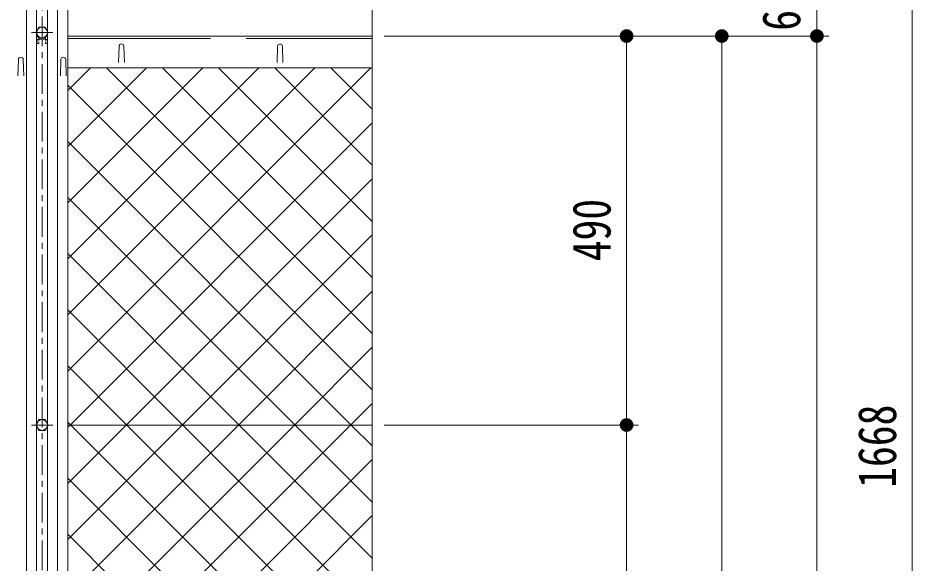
# Model space of a CAD drawing. Units: millimetres, scale not verified. Extents: x -4455 to 4455, y -3150 to 3150.
# Drawn here: x -1524 to -396, y 678 to 1365 of the extents above; entities that cross this region are included whole.
import ezdxf
from ezdxf.enums import TextEntityAlignment as Align

# ---------------------------------------------------------------- set-up
doc = ezdxf.new("R2010")
doc.units = ezdxf.units.MM
doc.header["$LTSCALE"] = 30
for name, pattern in [('DASHED', [7.5, 6, -1.5]), ('USER1', [2, 1.25, -0.25, 0.25, -0.25]), ('USER2', [1.125, 0.75, -0.125, 0.125, -0.125]), ('USER4', [0.1875, 0.125, -0.0625]), ('USER5', [4, 2.5, -0.5, 0.5, -0.5])]:
    doc.linetypes.add(name, pattern=pattern)
for name, color, linetype, lineweight in [('0-1_D-STR2', 2, 'Continuous', 13), ('0-2_D-STR-DIM', 4, 'Continuous', 13), ('0-3_D-BMK', 2, 'USER2', 13), ('0-4_D-STR1', 1, 'Continuous', 18), ('0-5_D-STR3', 3, 'Continuous', 13), ('0-7_8部品', 3, 'Continuous', 18), ('0-C_1部材', 3, 'Continuous', 18), ('0-E_SUNPOU', 1, 'Continuous', 18)]:
    doc.layers.add(name, color=color, linetype=linetype, lineweight=lineweight)
doc.styles.add('ＭＳ ゴシック', font='')
doc.styles.get('ＭＳ ゴシック').set_extended_font_data('MS Gothic')

# ---------------------------------------------------------------- blocks, each defined once
blk = doc.blocks.new('M1')
at = {"layer": '0-E_SUNPOU'}
blk.add_line((-7.5, 0), (-57.86, 0), dxfattribs=at)
for points in [[(0, 0), (-7.5, 0), (-7.44, 0.94)], [(0, 0), (-7.44, -0.94), (-7.5, 0)], [(0, 0), (-7.44, 0.94), (-7.26, 1.87)], [(0, 0), (-7.26, -1.87), (-7.44, -0.94)], [(0, 0), (-7.26, 1.87), (-6.97, 2.76)], [(0, 0), (-6.97, -2.76), (-7.26, -1.87)], [(0, 0), (-6.97, 2.76), (-6.57, 3.61)], [(0, 0), (-6.57, -3.61), (-6.97, -2.76)], [(0, 0), (-6.57, 3.61), (-6.07, 4.41)], [(0, 0), (-6.07, -4.41), (-6.57, -3.61)], [(0, 0), (-6.07, 4.41), (-5.47, 5.13)], [(0, 0), (-5.47, -5.13), (-6.07, -4.41)], [(0, 0), (-5.47, 5.13), (-4.78, 5.78)], [(0, 0), (-4.78, -5.78), (-5.47, -5.13)], [(0, 0), (-4.78, 5.78), (-4.02, 6.33)], [(0, 0), (-4.02, -6.33), (-4.78, -5.78)], [(0, 0), (-4.02, 6.33), (-3.19, 6.79)], [(0, 0), (-3.19, -6.79), (-4.02, -6.33)], [(0, 0), (-3.19, 6.79), (-2.32, 7.13)], [(0, 0), (-2.32, -7.13), (-3.19, -6.79)], [(0, 0), (-2.32, 7.13), (-1.41, 7.37)], [(0, 0), (-1.41, -7.37), (-2.32, -7.13)], [(0, 0), (-1.41, 7.37), (-0.47, 7.49)], [(0, 0), (-0.47, -7.49), (-1.41, -7.37)], [(0, 0), (-0.47, 7.49), (0.47, 7.49)], [(0, 0), (0.47, -7.49), (-0.47, -7.49)], [(0, 0), (0.47, 7.49), (1.41, 7.37)], [(0, 0), (1.41, 7.37), (2.32, 7.13)], [(0, 0), (2.32, 7.13), (3.19, 6.79)], [(0, 0), (3.19, 6.79), (4.02, 6.33)], [(0, 0), (4.02, 6.33), (4.78, 5.78)], [(0, 0), (4.78, 5.78), (5.47, 5.13)], [(0, 0), (5.47, 5.13), (6.07, 4.41)], [(0, 0), (6.07, 4.41), (6.57, 3.61)], [(0, 0), (6.57, 3.61), (6.97, 2.76)], [(0, 0), (6.97, 2.76), (7.26, 1.87)], [(0, 0), (7.26, 1.87), (7.44, 0.94)], [(0, 0), (7.44, 0.94), (7.5, 0)], [(0, 0), (1.41, -7.37), (0.47, -7.49)], [(0, 0), (2.32, -7.13), (1.41, -7.37)], [(0, 0), (3.19, -6.79), (2.32, -7.13)], [(0, 0), (4.02, -6.33), (3.19, -6.79)], [(0, 0), (4.78, -5.78), (4.02, -6.33)], [(0, 0), (5.47, -5.13), (4.78, -5.78)], [(0, 0), (6.07, -4.41), (5.47, -5.13)], [(0, 0), (6.57, -3.61), (6.07, -4.41)], [(0, 0), (6.97, -2.76), (6.57, -3.61)], [(0, 0), (7.26, -1.87), (6.97, -2.76)], [(0, 0), (7.44, -0.94), (7.26, -1.87)], [(0, 0), (7.5, 0), (7.44, -0.94)]]:
    blk.add_solid(points, dxfattribs=at)

msp = doc.modelspace()

# ---------------------------------------------------------------- linework, layer by layer
at = {"layer": '0-1_D-STR2'}
for p, q in [((-1460.74, 1273.41), (-1432.17, 1301.98)), ((-1460.74, 1202.7), (-1361.46, 1301.98)), ((-1460.74, 1131.99), (-1290.75, 1301.98)), ((-1460.74, 1061.28), (-1220.04, 1301.98)), ((-1460.74, 990.57), (-1149.32, 1301.98)), ((-1460.74, 919.86), (-1078.61, 1301.98)), ((-1077.08, 967.05), (-1412.02, 1301.98)), ((-1077.08, 1037.76), (-1341.31, 1301.98)), ((-1077.08, 1108.47), (-1270.6, 1301.98)), ((-1077.08, 1179.18), (-1199.89, 1301.98)), ((-1077.08, 1249.89), (-1129.17, 1301.98)), ((-1077.08, 896.34), (-1460.74, 1279.99)), ((-1457.9, 851.98), (-1077.08, 1232.81)), ((-1387.19, 851.98), (-1077.08, 1162.1)), ((-1174.15, 851.98), (-1460.74, 1138.57)), ((-1316.48, 851.98), (-1077.08, 1091.38)), ((-1244.86, 851.98), (-1460.74, 1067.86)), ((-1245.77, 851.98), (-1077.08, 1020.67)), ((-1315.57, 851.98), (-1460.74, 997.15)), ((-1175.06, 851.98), (-1077.08, 949.96)), ((-1104.35, 851.98), (-1077.08, 879.25)), ((-1460.74, 849.15), (-1457.9, 851.98)), ((-1460.74, 778.43), (-1387.19, 851.98)), ((-1460.74, 707.72), (-1316.48, 851.98)), ((-1460.74, 637.01), (-1245.77, 851.98)), ((-1460.74, 566.3), (-1175.06, 851.98)), ((-1460.74, 495.59), (-1104.35, 851.98)), ((-1077.08, 613.49), (-1315.57, 851.98)), ((-1077.08, 684.2), (-1244.86, 851.98)), ((-1077.08, 754.91), (-1174.15, 851.98)), ((-1460.74, 424.88), (-1077.08, 808.54)), ((-1077.08, 401.36), (-1460.74, 785.02)), ((-1452.93, 361.98), (-1077.08, 737.83)), ((-1108.41, 361.98), (-1460.74, 714.31))]:
    msp.add_line(p, q, dxfattribs=at)
at = {"layer": '0-1_D-STR2', "color": 7, "lineweight": 9}
msp.add_line((-1460.75, 851.98), (-1077.08, 851.98), dxfattribs=at)
at = {"layer": '0-1_D-STR2'}
for points in [[(-1077.08, 825.63), (-1103.44, 851.98), (-1460.74, 1209.28)], [(-1109.04, 574.74), (-1386.28, 851.98), (-1460.74, 926.44)], [(-1077.08, 472.07), (-1456.99, 851.98), (-1460.74, 855.73)]]:
    msp.add_lwpolyline(points, dxfattribs=at)
at = {"layer": '0-2_D-STR-DIM'}
msp.add_line((-1077.08, 1789.69), (-1077.08, 574.74), dxfattribs=at)
at = {"layer": '0-2_D-STR-DIM', "color": 1, "lineweight": 18}
for p, q in [((-396.23, 1775.62), (-396.23, -123.52)), ((-516.23, 1341.98), (-516.23, 1401.98)), ((-1062.08, 1341.98), (-621.23, 1341.98)), ((-1062.08, 1341.98), (-501.23, 1341.98)), ((-1062.08, 1341.98), (-501.23, 1341.98)), ((-1062.08, 1341.98), (-741.23, 1341.98)), ((-756.23, 886.48), (-756.23, 1307.48)), ((-636.23, -93.52), (-636.23, 1307.48)), ((-516.23, 1307.48), (-516.23, 1272.98)), ((-516.23, 1307.48), (-516.23, -123.52)), ((-1062.08, 851.98), (-741.23, 851.98)), ((-1062.08, 851.98), (-741.23, 851.98)), ((-756.23, 817.48), (-756.23, 396.48))]:
    msp.add_line(p, q, dxfattribs=at)
at = {"layer": '0-3_D-BMK', "linetype": 'USER1'}
msp.add_line((-1493.25, 1846.61), (-1493.25, -435.85), dxfattribs=at)
at = {"layer": '0-3_D-BMK', "linetype": 'USER5'}
msp.add_line((-1506.68, 1346.43), (-1479.8, 1346.43), dxfattribs=at)
at = {"layer": '0-4_D-STR1'}
for p, q in [((-1500.24, 1827.92), (-1500.25, -413.02)), ((-1486.24, 1827.92), (-1486.25, -413.02)), ((-1512.72, 1810.12), (-1512.73, -413.02)), ((-1473.74, 1810.12), (-1473.75, -413.02)), ((-1460.74, 1810.12), (-1460.75, -413.02)), ((-1460.75, 1341.98), (-1077.08, 1341.98)), ((-1397, 1308.48), (-1396.25, 1328.98)), ((-1389.5, 1308.48), (-1390.25, 1328.98)), ((-1523.75, 1291.83), (-1523, 1312.33)), ((-1516.25, 1291.83), (-1517, 1312.33)), ((-1470.22, 1291.83), (-1469.47, 1312.33)), ((-1462.72, 1291.83), (-1463.47, 1312.33)), ((-1460.75, 1301.98), (-1077.08, 1301.98))]:
    msp.add_line(p, q, dxfattribs=at)
at = {"layer": '0-4_D-STR1', "linetype": 'DASHED'}
msp.add_line((-1460.75, 1338.98), (-1077.08, 1338.98), dxfattribs=at)
at = {"layer": '0-4_D-STR1'}
for centre in [(-1393.25, 1328.98), (-1520, 1312.33), (-1466.47, 1312.33)]:
    msp.add_arc(centre, 3, 0, 180, dxfattribs=at)
at = {"layer": '0-5_D-STR3', "color": 1, "linetype": 'USER4'}
for p, q in [((-1499.5, 1343.68), (-1499.5, 1332.75)), ((-1498.67, 1342.25), (-1499.5, 1342.25)), ((-1487.82, 1342.25), (-1487, 1342.25)), ((-1487, 1343.68), (-1487, 1332.75)), ((-1497.5, 1337.75), (-1499.5, 1337.75)), ((-1497.5, 1337.98), (-1489, 1337.98)), ((-1489, 1340.22), (-1489, 1332.75)), ((-1489, 1337.75), (-1487, 1337.75)), ((-1489, 1332.75), (-1487, 1332.75))]:
    msp.add_line(p, q, dxfattribs=at)
at = {"layer": '0-5_D-STR3'}
msp.add_lwpolyline([(-1485.41, 1346.43), (-1489.33, 1353.22), (-1497.17, 1353.22), (-1501.09, 1346.43), (-1497.17, 1339.64), (-1489.33, 1339.64)], close=True, dxfattribs=at)
at = {"layer": '0-5_D-STR3', "color": 1, "linetype": 'USER4'}
msp.add_lwpolyline([(-1497.5, 1340.22), (-1497.5, 1332.75), (-1499.5, 1332.75)], dxfattribs=at)
at = {"layer": '0-5_D-STR3'}
msp.add_circle((-1493.25, 1346.43), 6.8, dxfattribs=at)
at = {"layer": '0-7_8部品', "color": 1, "linetype": 'USER1'}
msp.add_line((-1506.68, 851.98), (-1479.8, 851.98), dxfattribs=at)
at = {"layer": '0-7_8部品'}
msp.add_lwpolyline([(-1485.41, 851.98), (-1489.33, 845.19), (-1497.17, 845.19), (-1501.09, 851.98), (-1497.17, 858.77), (-1489.33, 858.77)], close=True, dxfattribs=at)
msp.add_circle((-1493.25, 851.98), 6.8, dxfattribs=at)
at = {"layer": '0-C_1部材'}
for p, q in [((-1197, 1308.48), (-1196.25, 1328.98)), ((-1189.5, 1308.48), (-1190.25, 1328.98))]:
    msp.add_line(p, q, dxfattribs=at)
msp.add_arc((-1193.25, 1328.98), 3, 0, 180, dxfattribs=at)

# ---------------------------------------------------------------- block references
at = {"layer": '0-2_D-STR-DIM', "xscale": 1.15, "yscale": 1.15}
for p, rotation in [((-756.23, 1341.98), 90), ((-636.23, 1341.98), 90), ((-516.23, 1341.98), 90), ((-516.23, 1341.98), 90), ((-756.23, 851.98), 270), ((-756.23, 851.98), 90)]:
    msp.add_blockref('M1', p, dxfattribs=dict(at, rotation=rotation))

# ---------------------------------------------------------------- texts
at = {"layer": '0-2_D-STR-DIM', "color": 3, "style": 'ＭＳ ゴシック', "width": 0.8}
for s, p in [('60', (-522.81, 1348.6)), ('490', (-761.98, 1058.18)), ('1668', (-401.98, 772.83))]:
    msp.add_text(s, height=48.17, rotation=90, dxfattribs=at).set_placement(p, align=Align.BOTTOM_LEFT)

doc.saveas('drawing.dxf')
